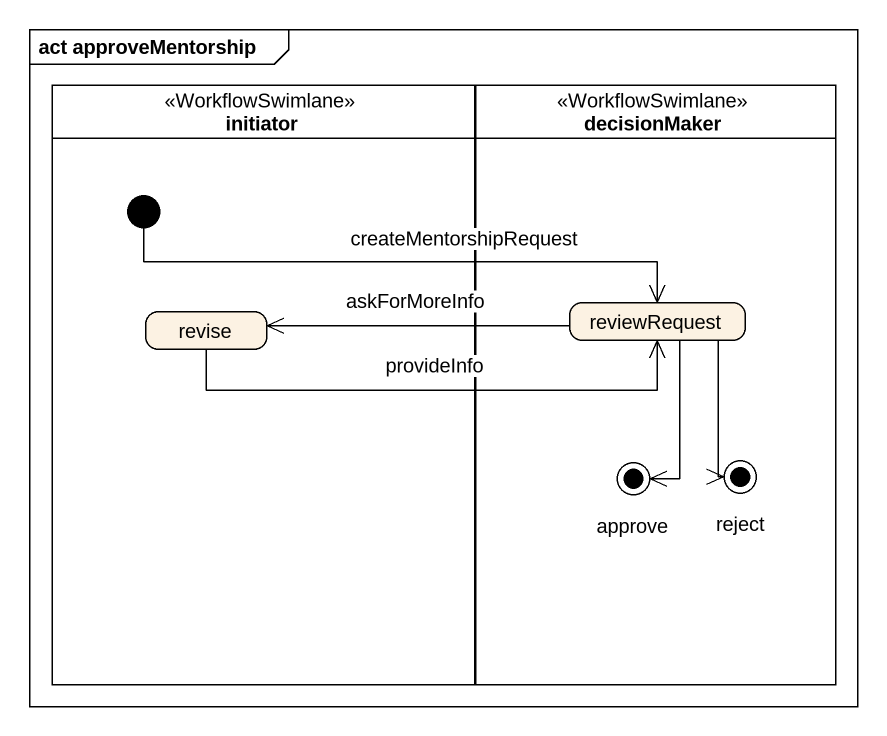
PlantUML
@startuml
mainframe act approveMentorship
hide empty description
state initiator <<WorkflowSwimlane>> {
  state initial1 <<start>>
  state revise
}
state decisionMaker <<WorkflowSwimlane>> {
  state reviewRequest
  state approve <<end>>
  state reject <<end>>
}
initial1 -right-> reviewRequest : createMentorshipRequest
revise -right-> reviewRequest : provideInfo
reviewRequest -left-> revise : askForMoreInfo
reviewRequest --> approve
reviewRequest --> reject
@enduml
